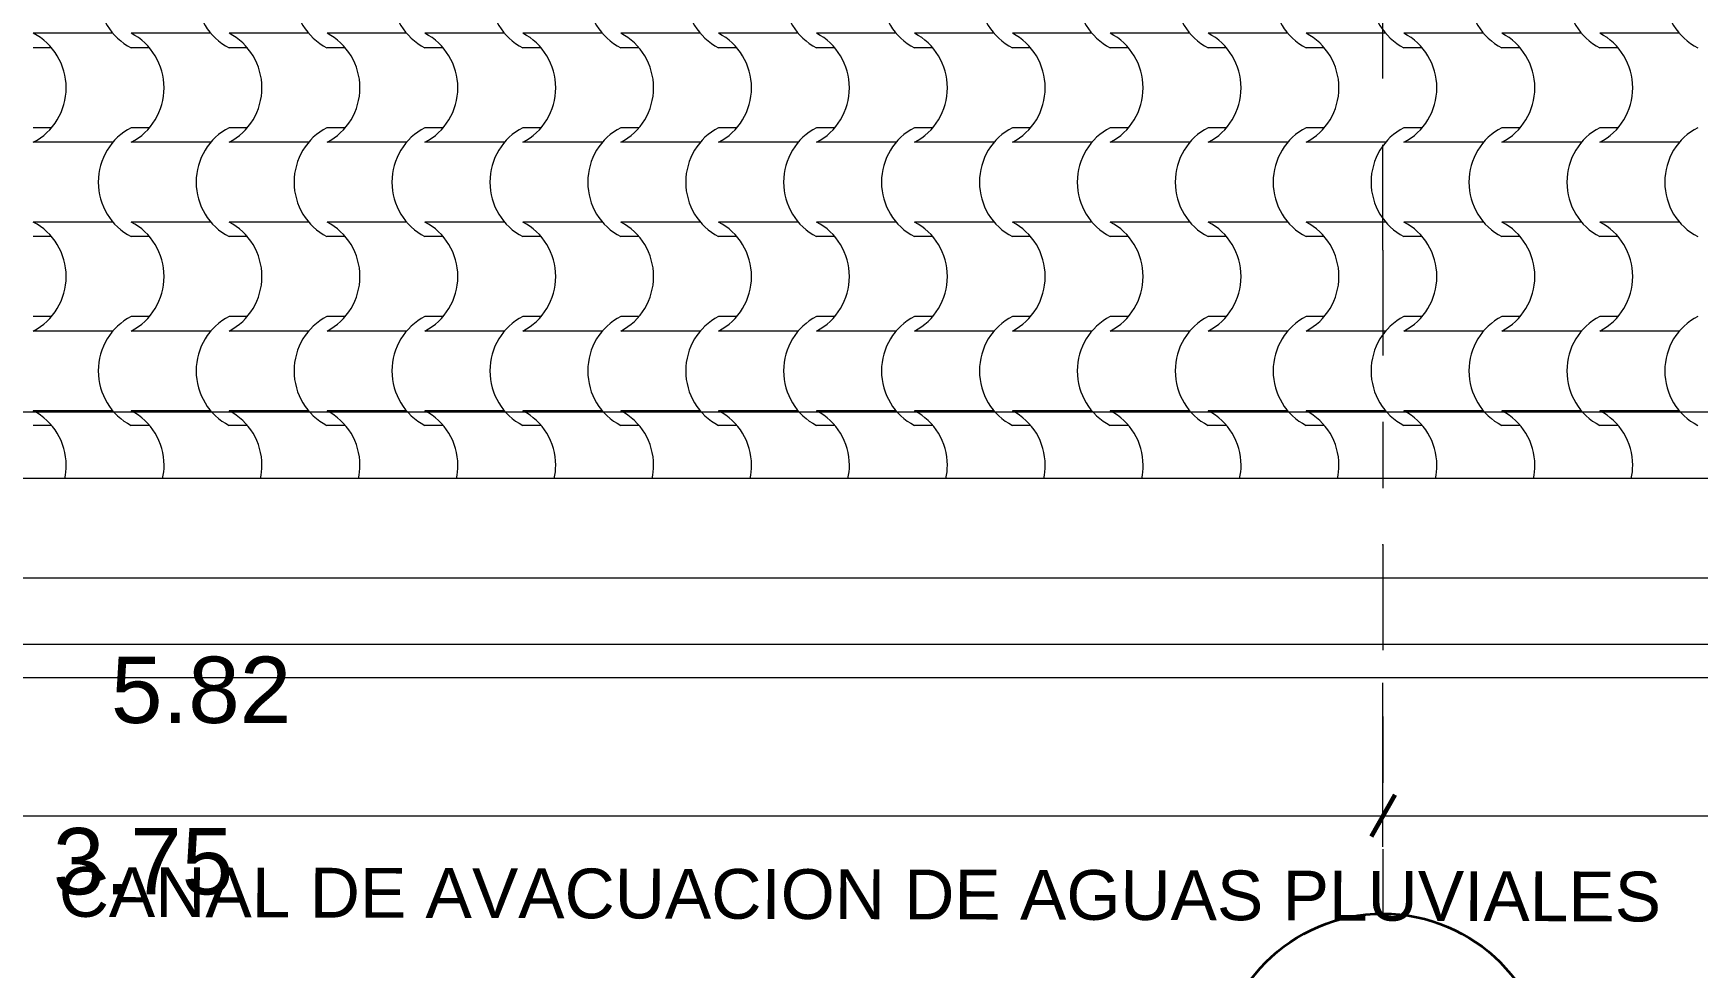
# Model space of a CAD drawing. Header units: metres. Extents: x -41 to 412, y -15 to 25.
# Drawn here: x 134.169 to 136.679, y 6.319 to 7.728 of the extents above; entities that cross this region are included whole.
import ezdxf

# ---------------------------------------------------------------- set-up
doc = ezdxf.new("R2010")
doc.units = ezdxf.units.M
doc.header["$MEASUREMENT"] = 0
doc.linetypes.add('Dot & Dashed', pattern=[0.335139, 0.15875, -0.088194, 0, -0.088194])
for name, color, linetype in [('Dimensioning - General', 7, 'Continuous'), ('Interior - Furniture', 7, 'Continuous'), ('Shell - Roof', 7, 'Continuous'), ('Structural - Grid', 7, 'Continuous')]:
    doc.layers.add(name, color=color, linetype=linetype)
doc.styles.add('GENERATED_STYLE_2', font='arial.ttf')
doc.dimstyles.new('GENERATED_STYLE__2', dxfattribs={"dimtxt": 0.1, "dimasz": 0.0475, "dimexe": 0.18, "dimexo": 0.2, "dimgap": 0.09, "dimtad": 3, "dimtih": 1, "dimtoh": 1, "dimzin": 0, "dimdsep": 46, "dimtxsty": 'GENERATED_STYLE_2', "dimblk": 'ARROWHEAD_2', "dimblk1": 'ARROWHEAD_2', "dimblk2": 'ARROWHEAD_2', "dimcen": 0.09, "dimclrd": 256, "dimclre": 256, "dimclrt": 5, "dimazin": 0, "dimtfac": 1, "dimtdec": 4, "dimtmove": 0, "dimatfit": 3, "dimfxl": 1, "dimtolj": 1, "dimtzin": 0, "dimarcsym": 0})

# ---------------------------------------------------------------- blocks, each defined once
blk = doc.blocks.new('*X47', base_point=(152.192, 0))
at = {"layer": 'Shell - Roof', "color": 23, "linetype": 'Continuous', "lineweight": 13, "true_color": 0xbf8080}
for p, q in [((134.2294, 7.7279), (134.1695, 7.7279)), ((134.197, 7.7059), (134.1695, 7.7059)), ((134.2892, 7.7279), (134.2294, 7.7279)), ((134.377, 7.7279), (134.3171, 7.7279)), ((134.3446, 7.7059), (134.3171, 7.7059)), ((134.4369, 7.7279), (134.377, 7.7279)), ((134.5246, 7.7279), (134.4647, 7.7279)), ((134.4923, 7.7059), (134.4647, 7.7059)), ((134.5845, 7.7279), (134.5246, 7.7279)), ((134.6723, 7.7279), (134.6124, 7.7279)), ((134.6399, 7.7059), (134.6124, 7.7059)), ((134.7321, 7.7279), (134.6723, 7.7279)), ((134.8199, 7.7279), (134.76, 7.7279)), ((134.7875, 7.7059), (134.76, 7.7059)), ((134.8798, 7.7279), (134.8199, 7.7279)), ((134.9675, 7.7279), (134.9076, 7.7279)), ((134.9352, 7.7059), (134.9076, 7.7059)), ((135.0274, 7.7279), (134.9675, 7.7279)), ((135.1152, 7.7279), (135.0553, 7.7279)), ((135.0828, 7.7059), (135.0553, 7.7059)), ((135.175, 7.7279), (135.1152, 7.7279)), ((135.2628, 7.7279), (135.2029, 7.7279)), ((135.2304, 7.7059), (135.2029, 7.7059)), ((135.3227, 7.7279), (135.2628, 7.7279)), ((135.4104, 7.7279), (135.3505, 7.7279)), ((135.3781, 7.7059), (135.3505, 7.7059)), ((135.4703, 7.7279), (135.4104, 7.7279)), ((135.558, 7.7279), (135.4982, 7.7279)), ((135.5257, 7.7059), (135.4982, 7.7059)), ((135.6179, 7.7279), (135.558, 7.7279)), ((135.7057, 7.7279), (135.6458, 7.7279)), ((135.6733, 7.7059), (135.6458, 7.7059)), ((135.7656, 7.7279), (135.7057, 7.7279)), ((135.8533, 7.7279), (135.7934, 7.7279)), ((135.821, 7.7059), (135.7934, 7.7059)), ((135.9132, 7.7279), (135.8533, 7.7279)), ((136.0009, 7.7279), (135.9411, 7.7279)), ((135.9686, 7.7059), (135.9411, 7.7059)), ((136.0608, 7.7279), (136.0009, 7.7279)), ((136.1486, 7.7279), (136.0887, 7.7279)), ((136.1162, 7.7059), (136.0887, 7.7059)), ((136.2085, 7.7279), (136.1486, 7.7279)), ((136.2962, 7.7279), (136.2363, 7.7279)), ((136.2639, 7.7059), (136.2363, 7.7059)), ((136.3561, 7.7279), (136.2962, 7.7279)), ((136.4438, 7.7279), (136.384, 7.7279)), ((136.4115, 7.7059), (136.384, 7.7059)), ((136.5037, 7.7279), (136.4438, 7.7279)), ((136.5915, 7.7279), (136.5316, 7.7279)), ((136.5591, 7.7059), (136.5316, 7.7059)), ((136.6514, 7.7279), (136.5915, 7.7279)), ((134.197, 7.5856), (134.1695, 7.5856)), ((134.3446, 7.5856), (134.3171, 7.5856)), ((134.4923, 7.5856), (134.4647, 7.5856)), ((134.6399, 7.5856), (134.6124, 7.5856)), ((134.7875, 7.5856), (134.76, 7.5856)), ((134.9352, 7.5856), (134.9076, 7.5856)), ((135.0828, 7.5856), (135.0553, 7.5856)), ((135.2304, 7.5856), (135.2029, 7.5856)), ((135.3781, 7.5856), (135.3505, 7.5856)), ((135.5257, 7.5856), (135.4982, 7.5856)), ((135.6733, 7.5856), (135.6458, 7.5856)), ((135.821, 7.5856), (135.7934, 7.5856)), ((135.9686, 7.5856), (135.9411, 7.5856)), ((136.1162, 7.5856), (136.0887, 7.5856)), ((136.2639, 7.5856), (136.2363, 7.5856)), ((136.4115, 7.5856), (136.384, 7.5856)), ((136.5591, 7.5856), (136.5316, 7.5856)), ((134.2294, 7.5636), (134.1695, 7.5636)), ((134.2892, 7.5636), (134.2294, 7.5636)), ((134.377, 7.5636), (134.3171, 7.5636)), ((134.4369, 7.5636), (134.377, 7.5636)), ((134.5246, 7.5636), (134.4647, 7.5636)), ((134.5845, 7.5636), (134.5246, 7.5636)), ((134.6723, 7.5636), (134.6124, 7.5636)), ((134.7321, 7.5636), (134.6723, 7.5636)), ((134.8199, 7.5636), (134.76, 7.5636)), ((134.8798, 7.5636), (134.8199, 7.5636)), ((134.9675, 7.5636), (134.9076, 7.5636)), ((135.0274, 7.5636), (134.9675, 7.5636)), ((135.1152, 7.5636), (135.0553, 7.5636)), ((135.175, 7.5636), (135.1152, 7.5636)), ((135.2628, 7.5636), (135.2029, 7.5636)), ((135.3227, 7.5636), (135.2628, 7.5636)), ((135.4104, 7.5636), (135.3505, 7.5636)), ((135.4703, 7.5636), (135.4104, 7.5636)), ((135.558, 7.5636), (135.4982, 7.5636)), ((135.6179, 7.5636), (135.558, 7.5636)), ((135.7057, 7.5636), (135.6458, 7.5636)), ((135.7656, 7.5636), (135.7057, 7.5636)), ((135.8533, 7.5636), (135.7934, 7.5636)), ((135.9132, 7.5636), (135.8533, 7.5636)), ((136.0009, 7.5636), (135.9411, 7.5636)), ((136.0608, 7.5636), (136.0009, 7.5636)), ((136.1486, 7.5636), (136.0887, 7.5636)), ((136.2085, 7.5636), (136.1486, 7.5636)), ((136.2962, 7.5636), (136.2363, 7.5636)), ((136.3561, 7.5636), (136.2962, 7.5636)), ((136.4438, 7.5636), (136.384, 7.5636)), ((136.5037, 7.5636), (136.4438, 7.5636)), ((136.5915, 7.5636), (136.5316, 7.5636)), ((136.6514, 7.5636), (136.5915, 7.5636)), ((134.2294, 7.4434), (134.1695, 7.4434)), ((134.2892, 7.4434), (134.2294, 7.4434)), ((134.377, 7.4434), (134.3171, 7.4434)), ((134.4369, 7.4434), (134.377, 7.4434)), ((134.5246, 7.4434), (134.4647, 7.4434)), ((134.5845, 7.4434), (134.5246, 7.4434)), ((134.6723, 7.4434), (134.6124, 7.4434)), ((134.7321, 7.4434), (134.6723, 7.4434)), ((134.8199, 7.4434), (134.76, 7.4434)), ((134.8798, 7.4434), (134.8199, 7.4434)), ((134.9675, 7.4434), (134.9076, 7.4434)), ((135.0274, 7.4434), (134.9675, 7.4434)), ((135.1152, 7.4434), (135.0553, 7.4434)), ((135.175, 7.4434), (135.1152, 7.4434)), ((135.2628, 7.4434), (135.2029, 7.4434)), ((135.3227, 7.4434), (135.2628, 7.4434)), ((135.4104, 7.4434), (135.3505, 7.4434)), ((135.4703, 7.4434), (135.4104, 7.4434)), ((135.558, 7.4434), (135.4982, 7.4434)), ((135.6179, 7.4434), (135.558, 7.4434)), ((135.7057, 7.4434), (135.6458, 7.4434)), ((135.7656, 7.4434), (135.7057, 7.4434)), ((135.8533, 7.4434), (135.7934, 7.4434)), ((135.9132, 7.4434), (135.8533, 7.4434)), ((136.0009, 7.4434), (135.9411, 7.4434)), ((136.0608, 7.4434), (136.0009, 7.4434)), ((136.1486, 7.4434), (136.0887, 7.4434)), ((136.2085, 7.4434), (136.1486, 7.4434)), ((136.2962, 7.4434), (136.2363, 7.4434)), ((136.3561, 7.4434), (136.2962, 7.4434)), ((136.4438, 7.4434), (136.384, 7.4434)), ((136.5037, 7.4434), (136.4438, 7.4434)), ((136.5915, 7.4434), (136.5316, 7.4434)), ((136.6514, 7.4434), (136.5915, 7.4434)), ((134.197, 7.4214), (134.1695, 7.4214)), ((134.3446, 7.4214), (134.3171, 7.4214)), ((134.4923, 7.4214), (134.4647, 7.4214)), ((134.6399, 7.4214), (134.6124, 7.4214)), ((134.7875, 7.4214), (134.76, 7.4214)), ((134.9352, 7.4214), (134.9076, 7.4214)), ((135.0828, 7.4214), (135.0553, 7.4214)), ((135.2304, 7.4214), (135.2029, 7.4214)), ((135.3781, 7.4214), (135.3505, 7.4214)), ((135.5257, 7.4214), (135.4982, 7.4214)), ((135.6733, 7.4214), (135.6458, 7.4214)), ((135.821, 7.4214), (135.7934, 7.4214)), ((135.9686, 7.4214), (135.9411, 7.4214)), ((136.1162, 7.4214), (136.0887, 7.4214)), ((136.2639, 7.4214), (136.2363, 7.4214)), ((136.4115, 7.4214), (136.384, 7.4214)), ((136.5591, 7.4214), (136.5316, 7.4214)), ((134.197, 7.3012), (134.1695, 7.3012)), ((134.2294, 7.2791), (134.1695, 7.2791)), ((134.2892, 7.2791), (134.2294, 7.2791)), ((134.3446, 7.3012), (134.3171, 7.3012)), ((134.377, 7.2791), (134.3171, 7.2791)), ((134.4369, 7.2791), (134.377, 7.2791)), ((134.4923, 7.3012), (134.4647, 7.3012)), ((134.5246, 7.2791), (134.4647, 7.2791)), ((134.5845, 7.2791), (134.5246, 7.2791)), ((134.6399, 7.3012), (134.6124, 7.3012)), ((134.6723, 7.2791), (134.6124, 7.2791)), ((134.7321, 7.2791), (134.6723, 7.2791)), ((134.7875, 7.3012), (134.76, 7.3012)), ((134.8199, 7.2791), (134.76, 7.2791)), ((134.8798, 7.2791), (134.8199, 7.2791)), ((134.9352, 7.3012), (134.9076, 7.3012)), ((134.9675, 7.2791), (134.9076, 7.2791)), ((135.0274, 7.2791), (134.9675, 7.2791)), ((135.0828, 7.3012), (135.0553, 7.3012)), ((135.1152, 7.2791), (135.0553, 7.2791)), ((135.175, 7.2791), (135.1152, 7.2791)), ((135.2304, 7.3012), (135.2029, 7.3012)), ((135.2628, 7.2791), (135.2029, 7.2791)), ((135.3227, 7.2791), (135.2628, 7.2791)), ((135.3781, 7.3012), (135.3505, 7.3012)), ((135.4104, 7.2791), (135.3505, 7.2791)), ((135.4703, 7.2791), (135.4104, 7.2791)), ((135.5257, 7.3012), (135.4982, 7.3012)), ((135.558, 7.2791), (135.4982, 7.2791)), ((135.6179, 7.2791), (135.558, 7.2791)), ((135.6733, 7.3012), (135.6458, 7.3012)), ((135.7057, 7.2791), (135.6458, 7.2791)), ((135.7656, 7.2791), (135.7057, 7.2791)), ((135.821, 7.3012), (135.7934, 7.3012)), ((135.8533, 7.2791), (135.7934, 7.2791)), ((135.9132, 7.2791), (135.8533, 7.2791)), ((135.9686, 7.3012), (135.9411, 7.3012)), ((136.0009, 7.2791), (135.9411, 7.2791)), ((136.0608, 7.2791), (136.0009, 7.2791)), ((136.1162, 7.3012), (136.0887, 7.3012)), ((136.1486, 7.2791), (136.0887, 7.2791)), ((136.2085, 7.2791), (136.1486, 7.2791)), ((136.2639, 7.3012), (136.2363, 7.3012)), ((136.2962, 7.2791), (136.2363, 7.2791)), ((136.3561, 7.2791), (136.2962, 7.2791)), ((136.4115, 7.3012), (136.384, 7.3012)), ((136.4438, 7.2791), (136.384, 7.2791)), ((136.5037, 7.2791), (136.4438, 7.2791)), ((136.5591, 7.3012), (136.5316, 7.3012)), ((136.5915, 7.2791), (136.5316, 7.2791)), ((136.6514, 7.2791), (136.5915, 7.2791)), ((134.2294, 7.1589), (134.1695, 7.1589)), ((134.2892, 7.1589), (134.2294, 7.1589)), ((134.377, 7.1589), (134.3171, 7.1589)), ((134.4369, 7.1589), (134.377, 7.1589)), ((134.5246, 7.1589), (134.4647, 7.1589)), ((134.5845, 7.1589), (134.5246, 7.1589)), ((134.6723, 7.1589), (134.6124, 7.1589)), ((134.7321, 7.1589), (134.6723, 7.1589)), ((134.8199, 7.1589), (134.76, 7.1589)), ((134.8798, 7.1589), (134.8199, 7.1589)), ((134.9675, 7.1589), (134.9076, 7.1589)), ((135.0274, 7.1589), (134.9675, 7.1589)), ((135.1152, 7.1589), (135.0553, 7.1589)), ((135.175, 7.1589), (135.1152, 7.1589)), ((135.2628, 7.1589), (135.2029, 7.1589)), ((135.3227, 7.1589), (135.2628, 7.1589)), ((135.4104, 7.1589), (135.3505, 7.1589)), ((135.4703, 7.1589), (135.4104, 7.1589)), ((135.558, 7.1589), (135.4982, 7.1589)), ((135.6179, 7.1589), (135.558, 7.1589)), ((135.7057, 7.1589), (135.6458, 7.1589)), ((135.7656, 7.1589), (135.7057, 7.1589)), ((135.8533, 7.1589), (135.7934, 7.1589)), ((135.9132, 7.1589), (135.8533, 7.1589)), ((136.0009, 7.1589), (135.9411, 7.1589)), ((136.0608, 7.1589), (136.0009, 7.1589)), ((136.1486, 7.1589), (136.0887, 7.1589)), ((136.2085, 7.1589), (136.1486, 7.1589)), ((136.2962, 7.1589), (136.2363, 7.1589)), ((136.3561, 7.1589), (136.2962, 7.1589)), ((136.4438, 7.1589), (136.384, 7.1589)), ((136.5037, 7.1589), (136.4438, 7.1589)), ((136.5915, 7.1589), (136.5316, 7.1589)), ((136.6514, 7.1589), (136.5915, 7.1589)), ((134.197, 7.1369), (134.1695, 7.1369)), ((134.3446, 7.1369), (134.3171, 7.1369)), ((134.4923, 7.1369), (134.4647, 7.1369)), ((134.6399, 7.1369), (134.6124, 7.1369)), ((134.7875, 7.1369), (134.76, 7.1369)), ((134.9352, 7.1369), (134.9076, 7.1369)), ((135.0828, 7.1369), (135.0553, 7.1369)), ((135.2304, 7.1369), (135.2029, 7.1369)), ((135.3781, 7.1369), (135.3505, 7.1369)), ((135.5257, 7.1369), (135.4982, 7.1369)), ((135.6733, 7.1369), (135.6458, 7.1369)), ((135.821, 7.1369), (135.7934, 7.1369)), ((135.9686, 7.1369), (135.9411, 7.1369)), ((136.1162, 7.1369), (136.0887, 7.1369)), ((136.2639, 7.1369), (136.2363, 7.1369)), ((136.4115, 7.1369), (136.384, 7.1369)), ((136.5591, 7.1369), (136.5316, 7.1369))]:
    blk.add_line(p, q, dxfattribs=at)
for centre, major_axis, start_param, end_param in [((134.3577, 7.788), (0, 0.0919), 0.466079, 2.675513), ((134.5053, 7.788), (0, 0.0919), 0.466079, 2.675513), ((134.6529, 7.788), (0, 0.0919), 0.466079, 2.675513), ((134.8006, 7.788), (0, 0.0919), 0.466079, 2.675513), ((134.9482, 7.788), (0, 0.0919), 0.466079, 2.675513), ((135.0958, 7.788), (0, 0.0919), 0.466079, 2.675513), ((135.2435, 7.788), (0, 0.0919), 0.466079, 2.675513), ((135.3911, 7.788), (0, 0.0919), 0.466079, 2.675513), ((135.5387, 7.788), (0, 0.0919), 0.466079, 2.675513), ((135.6864, 7.788), (0, 0.0919), 0.466079, 2.675513), ((135.834, 7.788), (0, 0.0919), 0.466079, 2.675513), ((135.9816, 7.788), (0, 0.0919), 0.466079, 2.675513), ((136.1293, 7.788), (0, 0.0919), 0.466079, 2.675513), ((136.2769, 7.788), (0, 0.0919), 0.466079, 2.675513), ((136.4245, 7.788), (0, 0.0919), 0.466079, 2.675513), ((136.5722, 7.788), (0, 0.0919), 0.466079, 2.675513), ((136.7198, 7.788), (0, 0.0919), 0.466079, 2.675513), ((134.1283, 7.6455), (0, 0.0925), 4.715365, 5.812147), ((134.2759, 7.6455), (0, 0.0925), 4.715365, 5.812147), ((134.4235, 7.6455), (0, 0.0925), 4.715365, 5.812147), ((134.5712, 7.6455), (0, 0.0925), 4.715365, 5.812147), ((134.7188, 7.6455), (0, 0.0925), 4.715365, 5.812147), ((134.8664, 7.6455), (0, 0.0925), 4.715365, 5.812147), ((135.0141, 7.6455), (0, 0.0925), 4.715365, 5.812147), ((135.1617, 7.6455), (0, 0.0925), 4.715365, 5.812147), ((135.3093, 7.6455), (0, 0.0925), 4.715365, 5.812147), ((135.457, 7.6455), (0, 0.0925), 4.715365, 5.812147), ((135.6046, 7.6455), (0, 0.0925), 4.715365, 5.812147), ((135.7522, 7.6455), (0, 0.0925), 4.715365, 5.812147), ((135.8999, 7.6455), (0, 0.0925), 4.715365, 5.812147), ((136.0475, 7.6455), (0, 0.0925), 4.715365, 5.812147), ((136.1951, 7.6455), (0, 0.0925), 4.715365, 5.812147), ((136.3428, 7.6455), (0, 0.0925), 4.715365, 5.812147), ((136.4904, 7.6455), (0, 0.0925), 4.715365, 5.812147), ((134.1283, 7.646), (0, 0.0925), 3.612631, 4.709413), ((134.2759, 7.646), (0, 0.0925), 3.612631, 4.709413), ((134.4235, 7.646), (0, 0.0925), 3.612631, 4.709413), ((134.5712, 7.646), (0, 0.0925), 3.612631, 4.709413), ((134.7188, 7.646), (0, 0.0925), 3.612631, 4.709413), ((134.8664, 7.646), (0, 0.0925), 3.612631, 4.709413), ((135.0141, 7.646), (0, 0.0925), 3.612631, 4.709413), ((135.1617, 7.646), (0, 0.0925), 3.612631, 4.709413), ((135.3093, 7.646), (0, 0.0925), 3.612631, 4.709413), ((135.457, 7.646), (0, 0.0925), 3.612631, 4.709413), ((135.6046, 7.646), (0, 0.0925), 3.612631, 4.709413), ((135.7522, 7.646), (0, 0.0925), 3.612631, 4.709413), ((135.8999, 7.646), (0, 0.0925), 3.612631, 4.709413), ((136.0475, 7.646), (0, 0.0925), 3.612631, 4.709413), ((136.1951, 7.646), (0, 0.0925), 3.612631, 4.709413), ((136.3428, 7.646), (0, 0.0925), 3.612631, 4.709413), ((136.4904, 7.646), (0, 0.0925), 3.612631, 4.709413), ((134.3577, 7.5035), (0, 0.0919), 0.466079, 2.675513), ((134.5053, 7.5035), (0, 0.0919), 0.466079, 2.675513), ((134.6529, 7.5035), (0, 0.0919), 0.466079, 2.675513), ((134.8006, 7.5035), (0, 0.0919), 0.466079, 2.675513), ((134.9482, 7.5035), (0, 0.0919), 0.466079, 2.675513), ((135.0958, 7.5035), (0, 0.0919), 0.466079, 2.675513), ((135.2435, 7.5035), (0, 0.0919), 0.466079, 2.675513), ((135.3911, 7.5035), (0, 0.0919), 0.466079, 2.675513), ((135.5387, 7.5035), (0, 0.0919), 0.466079, 2.675513), ((135.6864, 7.5035), (0, 0.0919), 0.466079, 2.675513), ((135.834, 7.5035), (0, 0.0919), 0.466079, 2.675513), ((135.9816, 7.5035), (0, 0.0919), 0.466079, 2.675513), ((136.1293, 7.5035), (0, 0.0919), 0.466079, 2.675513), ((136.2769, 7.5035), (0, 0.0919), 0.466079, 2.675513), ((136.4245, 7.5035), (0, 0.0919), 0.466079, 2.675513), ((136.5722, 7.5035), (0, 0.0919), 0.466079, 2.675513), ((136.7198, 7.5035), (0, 0.0919), 0.466079, 2.675513), ((134.1283, 7.361), (0, 0.0925), 4.715365, 5.812147), ((134.2759, 7.361), (0, 0.0925), 4.715365, 5.812147), ((134.4235, 7.361), (0, 0.0925), 4.715365, 5.812147), ((134.5712, 7.361), (0, 0.0925), 4.715365, 5.812147), ((134.7188, 7.361), (0, 0.0925), 4.715365, 5.812147), ((134.8664, 7.361), (0, 0.0925), 4.715365, 5.812147), ((135.0141, 7.361), (0, 0.0925), 4.715365, 5.812147), ((135.1617, 7.361), (0, 0.0925), 4.715365, 5.812147), ((135.3093, 7.361), (0, 0.0925), 4.715365, 5.812147), ((135.457, 7.361), (0, 0.0925), 4.715365, 5.812147), ((135.6046, 7.361), (0, 0.0925), 4.715365, 5.812147), ((135.7522, 7.361), (0, 0.0925), 4.715365, 5.812147), ((135.8999, 7.361), (0, 0.0925), 4.715365, 5.812147), ((136.0475, 7.361), (0, 0.0925), 4.715365, 5.812147), ((136.1951, 7.361), (0, 0.0925), 4.715365, 5.812147), ((136.3428, 7.361), (0, 0.0925), 4.715365, 5.812147), ((136.4904, 7.361), (0, 0.0925), 4.715365, 5.812147), ((134.1283, 7.3615), (0, 0.0925), 3.612631, 4.709413), ((134.2759, 7.3615), (0, 0.0925), 3.612631, 4.709413), ((134.4235, 7.3615), (0, 0.0925), 3.612631, 4.709413), ((134.5712, 7.3615), (0, 0.0925), 3.612631, 4.709413), ((134.7188, 7.3615), (0, 0.0925), 3.612631, 4.709413), ((134.8664, 7.3615), (0, 0.0925), 3.612631, 4.709413), ((135.0141, 7.3615), (0, 0.0925), 3.612631, 4.709413), ((135.1617, 7.3615), (0, 0.0925), 3.612631, 4.709413), ((135.3093, 7.3615), (0, 0.0925), 3.612631, 4.709413), ((135.457, 7.3615), (0, 0.0925), 3.612631, 4.709413), ((135.6046, 7.3615), (0, 0.0925), 3.612631, 4.709413), ((135.7522, 7.3615), (0, 0.0925), 3.612631, 4.709413), ((135.8999, 7.3615), (0, 0.0925), 3.612631, 4.709413), ((136.0475, 7.3615), (0, 0.0925), 3.612631, 4.709413), ((136.1951, 7.3615), (0, 0.0925), 3.612631, 4.709413), ((136.3428, 7.3615), (0, 0.0925), 3.612631, 4.709413), ((136.4904, 7.3615), (0, 0.0925), 3.612631, 4.709413), ((134.3577, 7.219), (0, 0.0919), 0.466079, 2.675513), ((134.5053, 7.219), (0, 0.0919), 0.466079, 2.675513), ((134.6529, 7.219), (0, 0.0919), 0.466079, 2.675513), ((134.8006, 7.219), (0, 0.0919), 0.466079, 2.675513), ((134.9482, 7.219), (0, 0.0919), 0.466079, 2.675513), ((135.0958, 7.219), (0, 0.0919), 0.466079, 2.675513), ((135.2435, 7.219), (0, 0.0919), 0.466079, 2.675513), ((135.3911, 7.219), (0, 0.0919), 0.466079, 2.675513), ((135.5387, 7.219), (0, 0.0919), 0.466079, 2.675513), ((135.6864, 7.219), (0, 0.0919), 0.466079, 2.675513), ((135.834, 7.219), (0, 0.0919), 0.466079, 2.675513), ((135.9816, 7.219), (0, 0.0919), 0.466079, 2.675513), ((136.1293, 7.219), (0, 0.0919), 0.466079, 2.675513), ((136.2769, 7.219), (0, 0.0919), 0.466079, 2.675513), ((136.4245, 7.219), (0, 0.0919), 0.466079, 2.675513), ((136.5722, 7.219), (0, 0.0919), 0.466079, 2.675513), ((136.7198, 7.219), (0, 0.0919), 0.466079, 2.675513), ((134.1283, 7.0765), (0, 0.0925), 4.715365, 5.812147), ((134.2759, 7.0765), (0, 0.0925), 4.715365, 5.812147), ((134.4235, 7.0765), (0, 0.0925), 4.715365, 5.812147), ((134.5712, 7.0765), (0, 0.0925), 4.715365, 5.812147), ((134.7188, 7.0765), (0, 0.0925), 4.715365, 5.812147), ((134.8664, 7.0765), (0, 0.0925), 4.715365, 5.812147), ((135.0141, 7.0765), (0, 0.0925), 4.715365, 5.812147), ((135.1617, 7.0765), (0, 0.0925), 4.715365, 5.812147), ((135.3093, 7.0765), (0, 0.0925), 4.715365, 5.812147), ((135.457, 7.0765), (0, 0.0925), 4.715365, 5.812147), ((135.6046, 7.0765), (0, 0.0925), 4.715365, 5.812147), ((135.7522, 7.0765), (0, 0.0925), 4.715365, 5.812147), ((135.8999, 7.0765), (0, 0.0925), 4.715365, 5.812147), ((136.0475, 7.0765), (0, 0.0925), 4.715365, 5.812147), ((136.1951, 7.0765), (0, 0.0925), 4.715365, 5.812147), ((136.3428, 7.0765), (0, 0.0925), 4.715365, 5.812147), ((136.4904, 7.0765), (0, 0.0925), 4.715365, 5.812147), ((134.1283, 7.0771), (0, 0.0925), 4.492654, 4.709413), ((134.2759, 7.0771), (0, 0.0925), 4.492654, 4.709413), ((134.4235, 7.0771), (0, 0.0925), 4.492654, 4.709413), ((134.5712, 7.0771), (0, 0.0925), 4.492654, 4.709413), ((134.7188, 7.0771), (0, 0.0925), 4.492654, 4.709413), ((134.8664, 7.0771), (0, 0.0925), 4.492654, 4.709413), ((135.0141, 7.0771), (0, 0.0925), 4.492654, 4.709413), ((135.1617, 7.0771), (0, 0.0925), 4.492654, 4.709413), ((135.3093, 7.0771), (0, 0.0925), 4.492654, 4.709413), ((135.457, 7.0771), (0, 0.0925), 4.492654, 4.709413), ((135.6046, 7.0771), (0, 0.0925), 4.492654, 4.709413), ((135.7522, 7.0771), (0, 0.0925), 4.492654, 4.709413), ((135.8999, 7.0771), (0, 0.0925), 4.492654, 4.709413), ((136.0475, 7.0771), (0, 0.0925), 4.492654, 4.709413), ((136.1951, 7.0771), (0, 0.0925), 4.492654, 4.709413), ((136.3428, 7.0771), (0, 0.0925), 4.492654, 4.709413), ((136.4904, 7.0771), (0, 0.0925), 4.492654, 4.709413)]:
    blk.add_ellipse(centre, major_axis=major_axis, ratio=0.982018, start_param=start_param, end_param=end_param, dxfattribs=at)
blk = doc.blocks.new('*D53', base_point=(152.192, 0))
at = {"layer": 'Dimensioning - General', "color": 151, "linetype": 'Continuous', "lineweight": 20, "true_color": 0x80c2ff, "transparency": 16777216}
for p, q in [((132.4596, 6.5018), (132.4596, 6.7486)), ((136.2046, 6.5018), (136.2046, 6.7486)), ((132.4291, 6.5486), (132.4596, 6.5486)), ((132.4596, 6.5486), (136.2046, 6.5486))]:
    blk.add_line(p, q, dxfattribs=at)
at = {"layer": 'Dimensioning - General', "color": 7, "linetype": 'Continuous', "lineweight": 60, "transparency": 16777216}
for p, q in [((132.4777, 6.5799), (132.4416, 6.5174)), ((136.2227, 6.5799), (136.1866, 6.5174))]:
    blk.add_line(p, q, dxfattribs=at)
at = {"layer": 'Dimensioning - General', "color": 5, "lineweight": 25, "transparency": 16777216, "insert": (134.1991, 6.4286), "char_height": 0.1, "attachment_point": 7, "style": 'GENERATED_STYLE_2'}
blk.add_mtext('\\A1;3.75', dxfattribs=at)
blk = doc.blocks.new('ARROWHEAD_2')
at = {"color": 0, "linetype": 'Continuous', "lineweight": 0}
for p, q in [((-0.378, -0.655), (0.378, 0.655)), ((0, 0), (-1, 0))]:
    blk.add_line(p, q, dxfattribs=at)
blk = doc.blocks.new('*D54', base_point=(152.192, 0))
at = {"layer": 'Dimensioning - General', "color": 151, "linetype": 'Continuous', "lineweight": 20, "true_color": 0x80c2ff, "transparency": 16777216}
for p, q in [((136.2046, 6.5018), (136.2046, 6.7486)), ((138.4546, 6.5018), (138.4546, 6.7486)), ((136.2046, 6.5486), (138.4546, 6.5486))]:
    blk.add_line(p, q, dxfattribs=at)
at = {"layer": 'Dimensioning - General', "color": 7, "linetype": 'Continuous', "lineweight": 60, "transparency": 16777216}
for p, q in [((136.2227, 6.5799), (136.1866, 6.5174)), ((138.4727, 6.5799), (138.4366, 6.5174))]:
    blk.add_line(p, q, dxfattribs=at)
at = {"layer": 'Dimensioning - General', "color": 5, "lineweight": 25, "transparency": 16777216, "insert": (137.1966, 6.4286), "char_height": 0.1, "attachment_point": 7, "style": 'GENERATED_STYLE_2'}
blk.add_mtext('\\A1;2.25', dxfattribs=at)
blk = doc.blocks.new('*D56', base_point=(152.192, 0))
at = {"layer": 'Dimensioning - General', "color": 151, "linetype": 'Continuous', "lineweight": 20, "true_color": 0x80c2ff, "transparency": 16777216}
for p, q in [((131.5096, 6.76), (131.5096, 7.0069)), ((137.3296, 6.76), (137.3296, 7.0069)), ((131.4791, 6.8069), (131.5096, 6.8069)), ((131.5096, 6.8069), (137.3296, 6.8069))]:
    blk.add_line(p, q, dxfattribs=at)
at = {"layer": 'Dimensioning - General', "color": 7, "linetype": 'Continuous', "lineweight": 60, "transparency": 16777216}
for p, q in [((131.5277, 6.8382), (131.4916, 6.7757)), ((137.3477, 6.8382), (137.3116, 6.7757))]:
    blk.add_line(p, q, dxfattribs=at)
at = {"layer": 'Dimensioning - General', "color": 5, "lineweight": 25, "transparency": 16777216, "insert": (134.2866, 6.6869), "char_height": 0.1, "attachment_point": 7, "style": 'GENERATED_STYLE_2'}
blk.add_mtext('\\A1;5.82', dxfattribs=at)

msp = doc.modelspace()

# ---------------------------------------------------------------- linework, layer by layer
at = {"layer": 'Interior - Furniture', "color": 7, "linetype": 'Continuous', "lineweight": 13}
for p, q in [((143.0496, 7.1569), (129.0177, 7.1569)), ((129.0177, 6.9069), (143.0496, 6.9069)), ((128.9677, 6.7568), (143.1496, 6.7572))]:
    msp.add_line(p, q, dxfattribs=at)
at = {"layer": 'Interior - Furniture', "color": 251, "linetype": 'Continuous', "lineweight": 20, "true_color": 0x6a6a6a}
msp.add_line((131.5096, 6.7569), (143.1496, 6.7569), dxfattribs=at)
at = {"layer": 'Shell - Roof', "color": 23, "linetype": 'Continuous', "lineweight": 13, "true_color": 0xbf8080, "flags": 128}
msp.add_lwpolyline([(143.1496, 7.0569), (137.3296, 7.0569), (131.5096, 7.0569)], dxfattribs=at)
at = {"layer": 'Structural - Grid', "color": 104, "linetype": 'Dot & Dashed', "lineweight": 13, "true_color": 0x029e21}
for p, q in [((136.2046, 7.4009), (136.2046, 7.9569)), ((136.2046, 7.4009), (136.2046, 6.9569)), ((136.2046, 6.9569), (136.2046, 6.4009))]:
    msp.add_line(p, q, dxfattribs=at)
at = {"layer": 'Structural - Grid', "color": 7, "linetype": 'Continuous', "lineweight": 35}
msp.add_circle((136.2046, 6.1509), 0.25, dxfattribs=at)
at = {"layer": 'Structural - Grid', "color": 104, "linetype": 'Dot & Dashed', "lineweight": 13, "true_color": 0x029e21}
msp.add_point((136.2046, 6.9569), dxfattribs=at)
msp.add_point((136.2046, 6.9569), dxfattribs=at)

# ---------------------------------------------------------------- block references
at = {"layer": 'Shell - Roof', "color": 23, "linetype": 'Continuous', "lineweight": 13, "true_color": 0xbf8080}
msp.add_blockref('*X47', (152.192, 0), dxfattribs=at)

# ---------------------------------------------------------------- texts
at = {"layer": 'Interior - Furniture', "color": 251, "lineweight": 20, "true_color": 0x6a6a6a, "insert": (134.2078, 6.3952), "char_height": 0.075, "attachment_point": 7, "rotation": 359.8302, "style": 'GENERATED_STYLE_2'}
msp.add_mtext('\\A1;CANAL DE AVACUACION DE AGUAS PLUVIALES', dxfattribs=at)

# ---------------------------------------------------------------- dimensions: what is measured, and where the dimension line sits
at = {"layer": 'Dimensioning - General', "color": 151, "linetype": 'Continuous', "lineweight": 20, "true_color": 0x80c2ff}
for base, p1, p2, picture, middle in [((137.3296, 6.8069), (131.5096, 7.0569), (137.3296, 7.0569), '*D56', (134.4165, 6.7369)), ((136.2046434734, 6.5486360673), (132.4596434734, 6.956908434), (136.2046434734, 6.956908434), '*D53', (134.3289969745, 6.4786360655)), ((138.4546, 6.5486), (136.2046, 6.9569), (138.4546, 6.9569), '*D54', (137.3265, 6.4786))]:
    dim = msp.add_linear_dim(base=base, p1=p1, p2=p2, dimstyle='GENERATED_STYLE__2', dxfattribs=at)
    dim.commit()
    dim.dimension.update_dxf_attribs({"geometry": picture, "text_midpoint": middle, "dimtype": 160})

doc.saveas('drawing.dxf')
